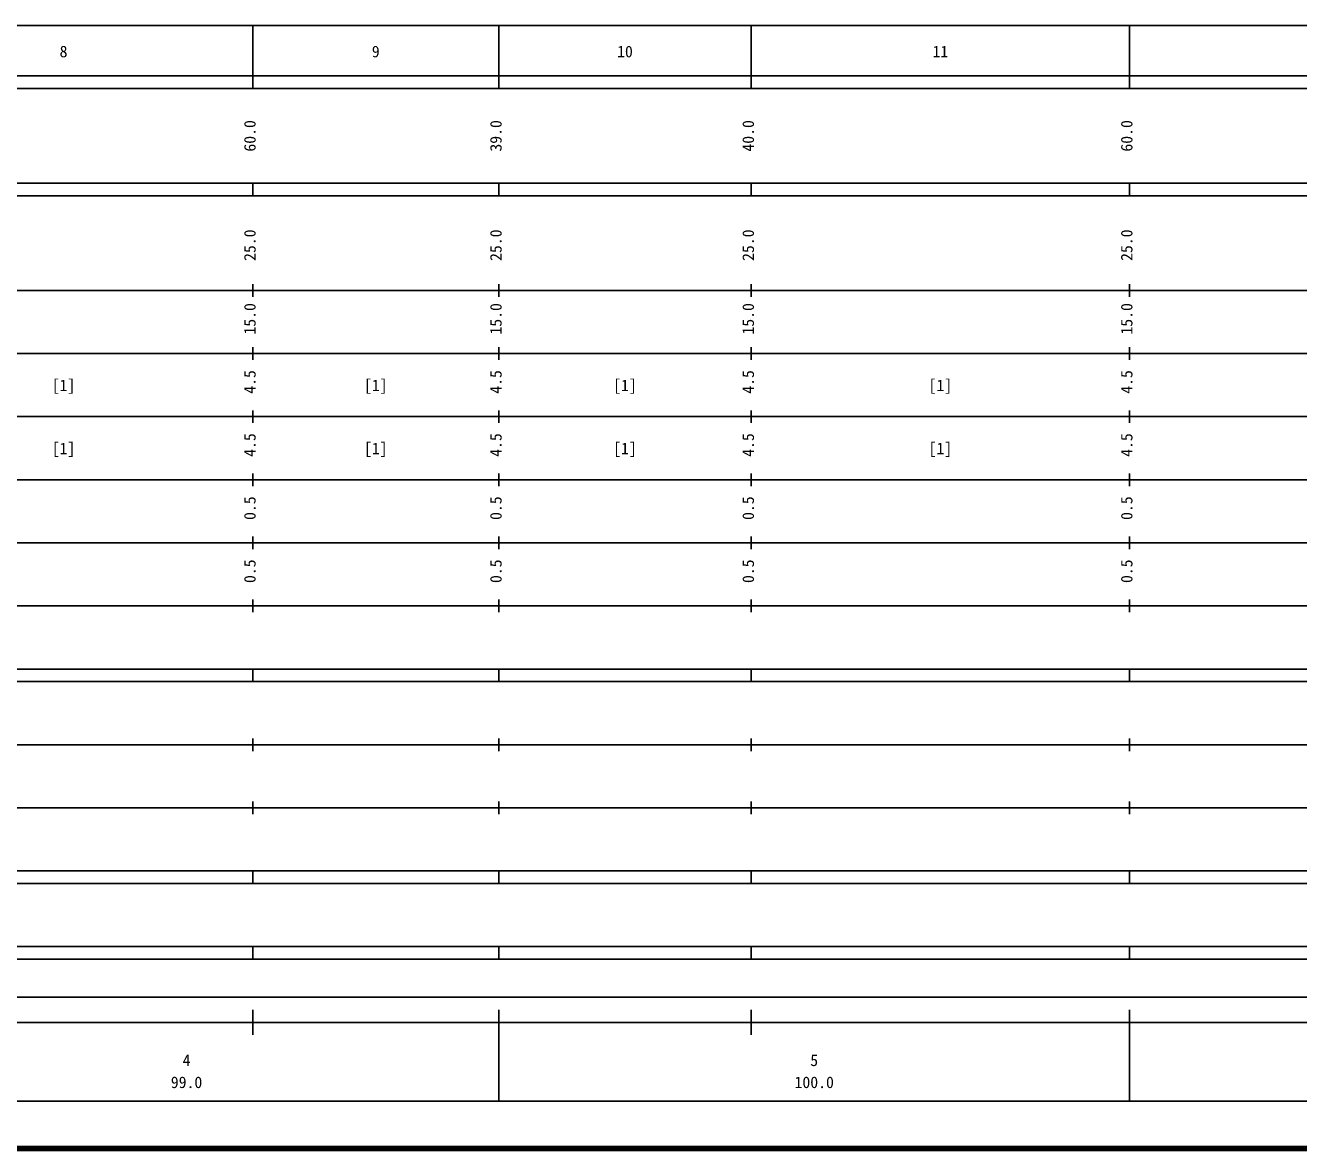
# Model space of a CAD drawing. Units: millimetres on the paper, enlarged 1000 times. Extents: x 40000 to 680000, y 20000 to 380000.
# Drawn here: x 292964 to 494779, y 20000 to 198000 of the extents above; entities that cross this region are included whole.
import ezdxf
from ezdxf.enums import TextEntityAlignment as Align

# ---------------------------------------------------------------- set-up
doc = ezdxf.new("R2010")
doc.units = ezdxf.units.MM
doc.header["$LTSCALE"] = 1000
doc.layers.add('M-TTL', color=2, linetype='Continuous', lineweight=140)
doc.layers.add('M-TTL-BAND', color=7, linetype='Continuous', lineweight=25)
doc.styles.add('ＭＳ ゴシック', font='')
doc.styles.get('ＭＳ ゴシック').set_extended_font_data('MS Gothic')

msp = doc.modelspace()

# ---------------------------------------------------------------- linework, layer by layer
at = {"layer": 'M-TTL'}
msp.add_line((40000, 20000), (680000, 20000), dxfattribs=at)
at = {"layer": 'M-TTL-BAND'}
for p, q in [((68000, 198000), (579000, 198000)), ((329000, 188000), (329000, 198000)), ((368000, 188000), (368000, 198000)), ((408000, 188000), (408000, 198000)), ((468000, 188000), (468000, 198000)), ((40000, 190000), (579000, 190000)), ((40000, 188000), (579000, 188000)), ((40000, 173000), (579000, 173000)), ((329000, 171000), (329000, 173000)), ((368000, 171000), (368000, 173000)), ((408000, 171000), (408000, 173000)), ((468000, 171000), (468000, 173000)), ((40000, 171000), (579000, 171000)), ((40000, 156000), (579000, 156000)), ((329000, 155000), (329000, 157000)), ((368000, 155000), (368000, 157000)), ((408000, 155000), (408000, 157000)), ((468000, 155000), (468000, 157000)), ((46000, 146000), (579000, 146000)), ((329000, 145000), (329000, 147000)), ((368000, 145000), (368000, 147000)), ((408000, 145000), (408000, 147000)), ((468000, 145000), (468000, 147000)), ((52000, 136000), (579000, 136000)), ((329000, 135000), (329000, 137000)), ((368000, 135000), (368000, 137000)), ((408000, 135000), (408000, 137000)), ((468000, 135000), (468000, 137000)), ((46000, 126000), (579000, 126000)), ((329000, 125000), (329000, 127000)), ((368000, 125000), (368000, 127000)), ((408000, 125000), (408000, 127000)), ((468000, 125000), (468000, 127000)), ((52000, 116000), (579000, 116000)), ((329000, 115000), (329000, 117000)), ((368000, 115000), (368000, 117000)), ((408000, 115000), (408000, 117000)), ((468000, 115000), (468000, 117000)), ((329000, 105000), (329000, 107000)), ((368000, 105000), (368000, 107000)), ((408000, 105000), (408000, 107000)), ((468000, 105000), (468000, 107000)), ((46000, 106000), (579000, 106000)), ((40000, 96000), (579000, 96000)), ((329000, 94000), (329000, 96000)), ((368000, 94000), (368000, 96000)), ((408000, 94000), (408000, 96000)), ((468000, 94000), (468000, 96000)), ((40000, 94000), (579000, 94000)), ((329000, 83000), (329000, 85000)), ((368000, 83000), (368000, 85000)), ((408000, 83000), (408000, 85000)), ((468000, 83000), (468000, 85000)), ((49000, 84000), (579000, 84000)), ((329000, 73000), (329000, 75000)), ((368000, 73000), (368000, 75000)), ((408000, 73000), (408000, 75000)), ((468000, 73000), (468000, 75000)), ((40000, 74000), (579000, 74000)), ((40000, 64000), (579000, 64000)), ((329000, 62000), (329000, 64000)), ((368000, 62000), (368000, 64000)), ((408000, 62000), (408000, 64000)), ((468000, 62000), (468000, 64000)), ((40000, 62000), (579000, 62000)), ((40000, 52000), (579000, 52000)), ((329000, 50000), (329000, 52000)), ((368000, 50000), (368000, 52000)), ((408000, 50000), (408000, 52000)), ((468000, 50000), (468000, 52000)), ((40000, 50000), (579000, 50000)), ((276500, 44000), (565000, 44000)), ((329000, 38000), (329000, 42000)), ((368000, 27500), (368000, 42000)), ((408000, 38000), (408000, 42000)), ((468000, 27500), (468000, 42000)), ((40000, 40000), (579000, 40000)), ((68000, 27500), (579000, 27500))]:
    msp.add_line(p, q, dxfattribs=at)

# ---------------------------------------------------------------- texts
at = {"layer": 'M-TTL-BAND', "style": 'ＭＳ ゴシック'}
for s, p in [('8', (299000, 192405)), ('9', (348500, 192405)), ('10', (388000, 192405)), ('11', (438000, 192405)), ('[1]', (299000, 139500)), ('[1]', (348500, 139500)), ('[1]', (388000, 139500)), ('[1]', (438000, 139500)), ('[1]', (299000, 129500)), ('[1]', (348500, 129500)), ('[1]', (388000, 129500)), ('[1]', (438000, 129500)), ('4', (318500, 32523)), ('5', (418000, 32523)), ('99.0', (318500, 29033)), ('100.0', (418000, 29033))]:
    msp.add_text(s, height=1833, dxfattribs=at).set_placement(p, align=Align.BOTTOM_CENTER)
for s, p in [('60.0', (330000, 180500)), ('39.0', (369000, 180500)), ('40.0', (409000, 180500)), ('60.0', (469000, 180500)), ('25.0', (330000, 163174)), ('25.0', (369000, 163174)), ('25.0', (409000, 163174)), ('25.0', (469000, 163174)), ('15.0', (330000, 151500)), ('15.0', (369000, 151500)), ('15.0', (409000, 151500)), ('15.0', (469000, 151500)), ('4.5', (330000, 141500)), ('4.5', (369000, 141500)), ('4.5', (409000, 141500)), ('4.5', (469000, 141500)), ('4.5', (330000, 131500)), ('4.5', (369000, 131500)), ('4.5', (409000, 131500)), ('4.5', (469000, 131500)), ('0.5', (330000, 121500)), ('0.5', (369000, 121500)), ('0.5', (409000, 121500)), ('0.5', (469000, 121500)), ('0.5', (330000, 111500)), ('0.5', (369000, 111500)), ('0.5', (409000, 111500)), ('0.5', (469000, 111500))]:
    msp.add_text(s, height=1833, rotation=90, dxfattribs=at).set_placement(p, align=Align.BOTTOM_CENTER)

doc.saveas('drawing.dxf')
